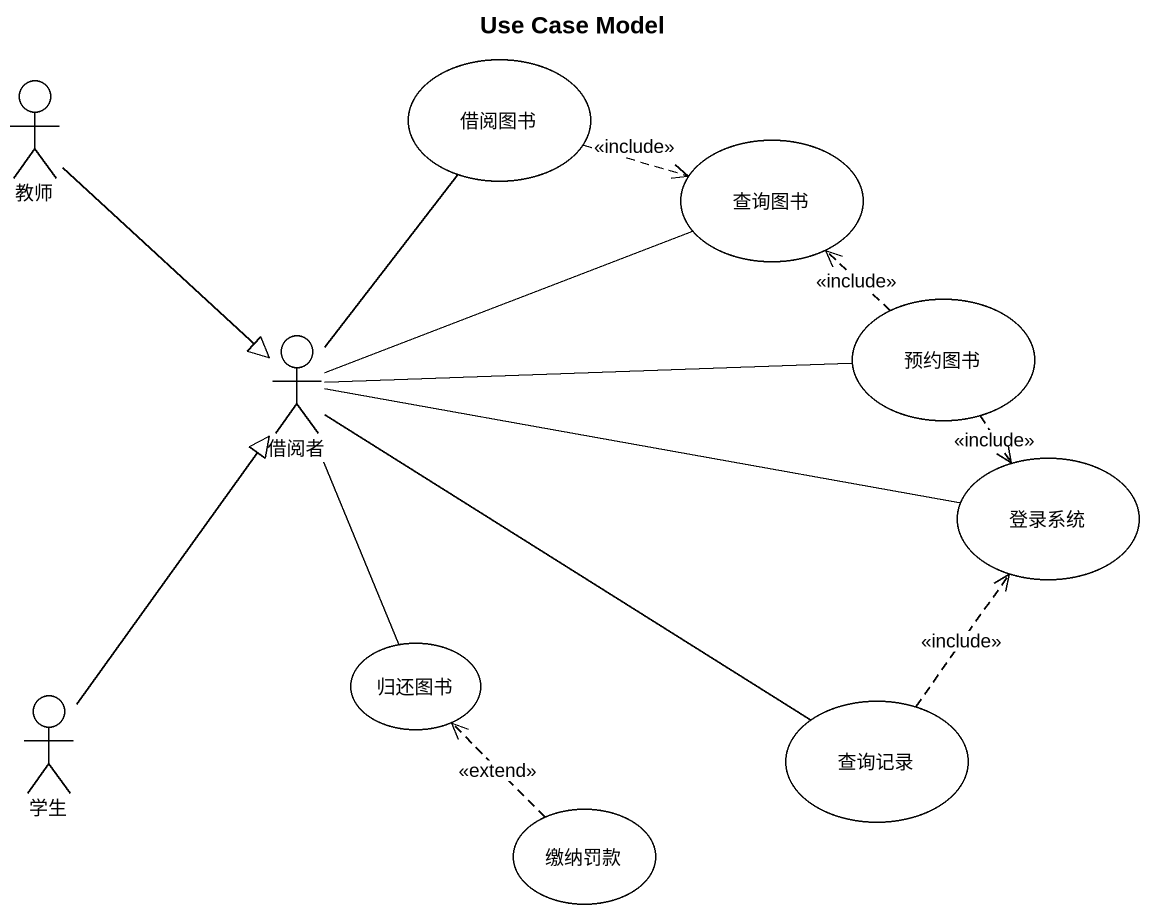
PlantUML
@startuml
title Use Case Model
actor 教师
usecase 借阅图书
usecase 查询图书
actor 借阅者
usecase 预约图书
usecase 登录系统
usecase 归还图书
actor 学生
usecase 查询记录
usecase 缴纳罚款
教师 --|> 借阅者
借阅图书 .right.> 查询图书 : <<include>>
借阅者 -up- 借阅图书
借阅者 -right- 查询图书
借阅者 -right- 预约图书
借阅者 -right- 登录系统
借阅者 -- 归还图书
借阅者 -right- 查询记录
预约图书 .up.> 查询图书 : <<include>>
预约图书 ..> 登录系统 : <<include>>
学生 -up-|> 借阅者
查询记录 .up.> 登录系统 : <<include>>
缴纳罚款 .up.> 归还图书 : <<extend>>
@enduml
